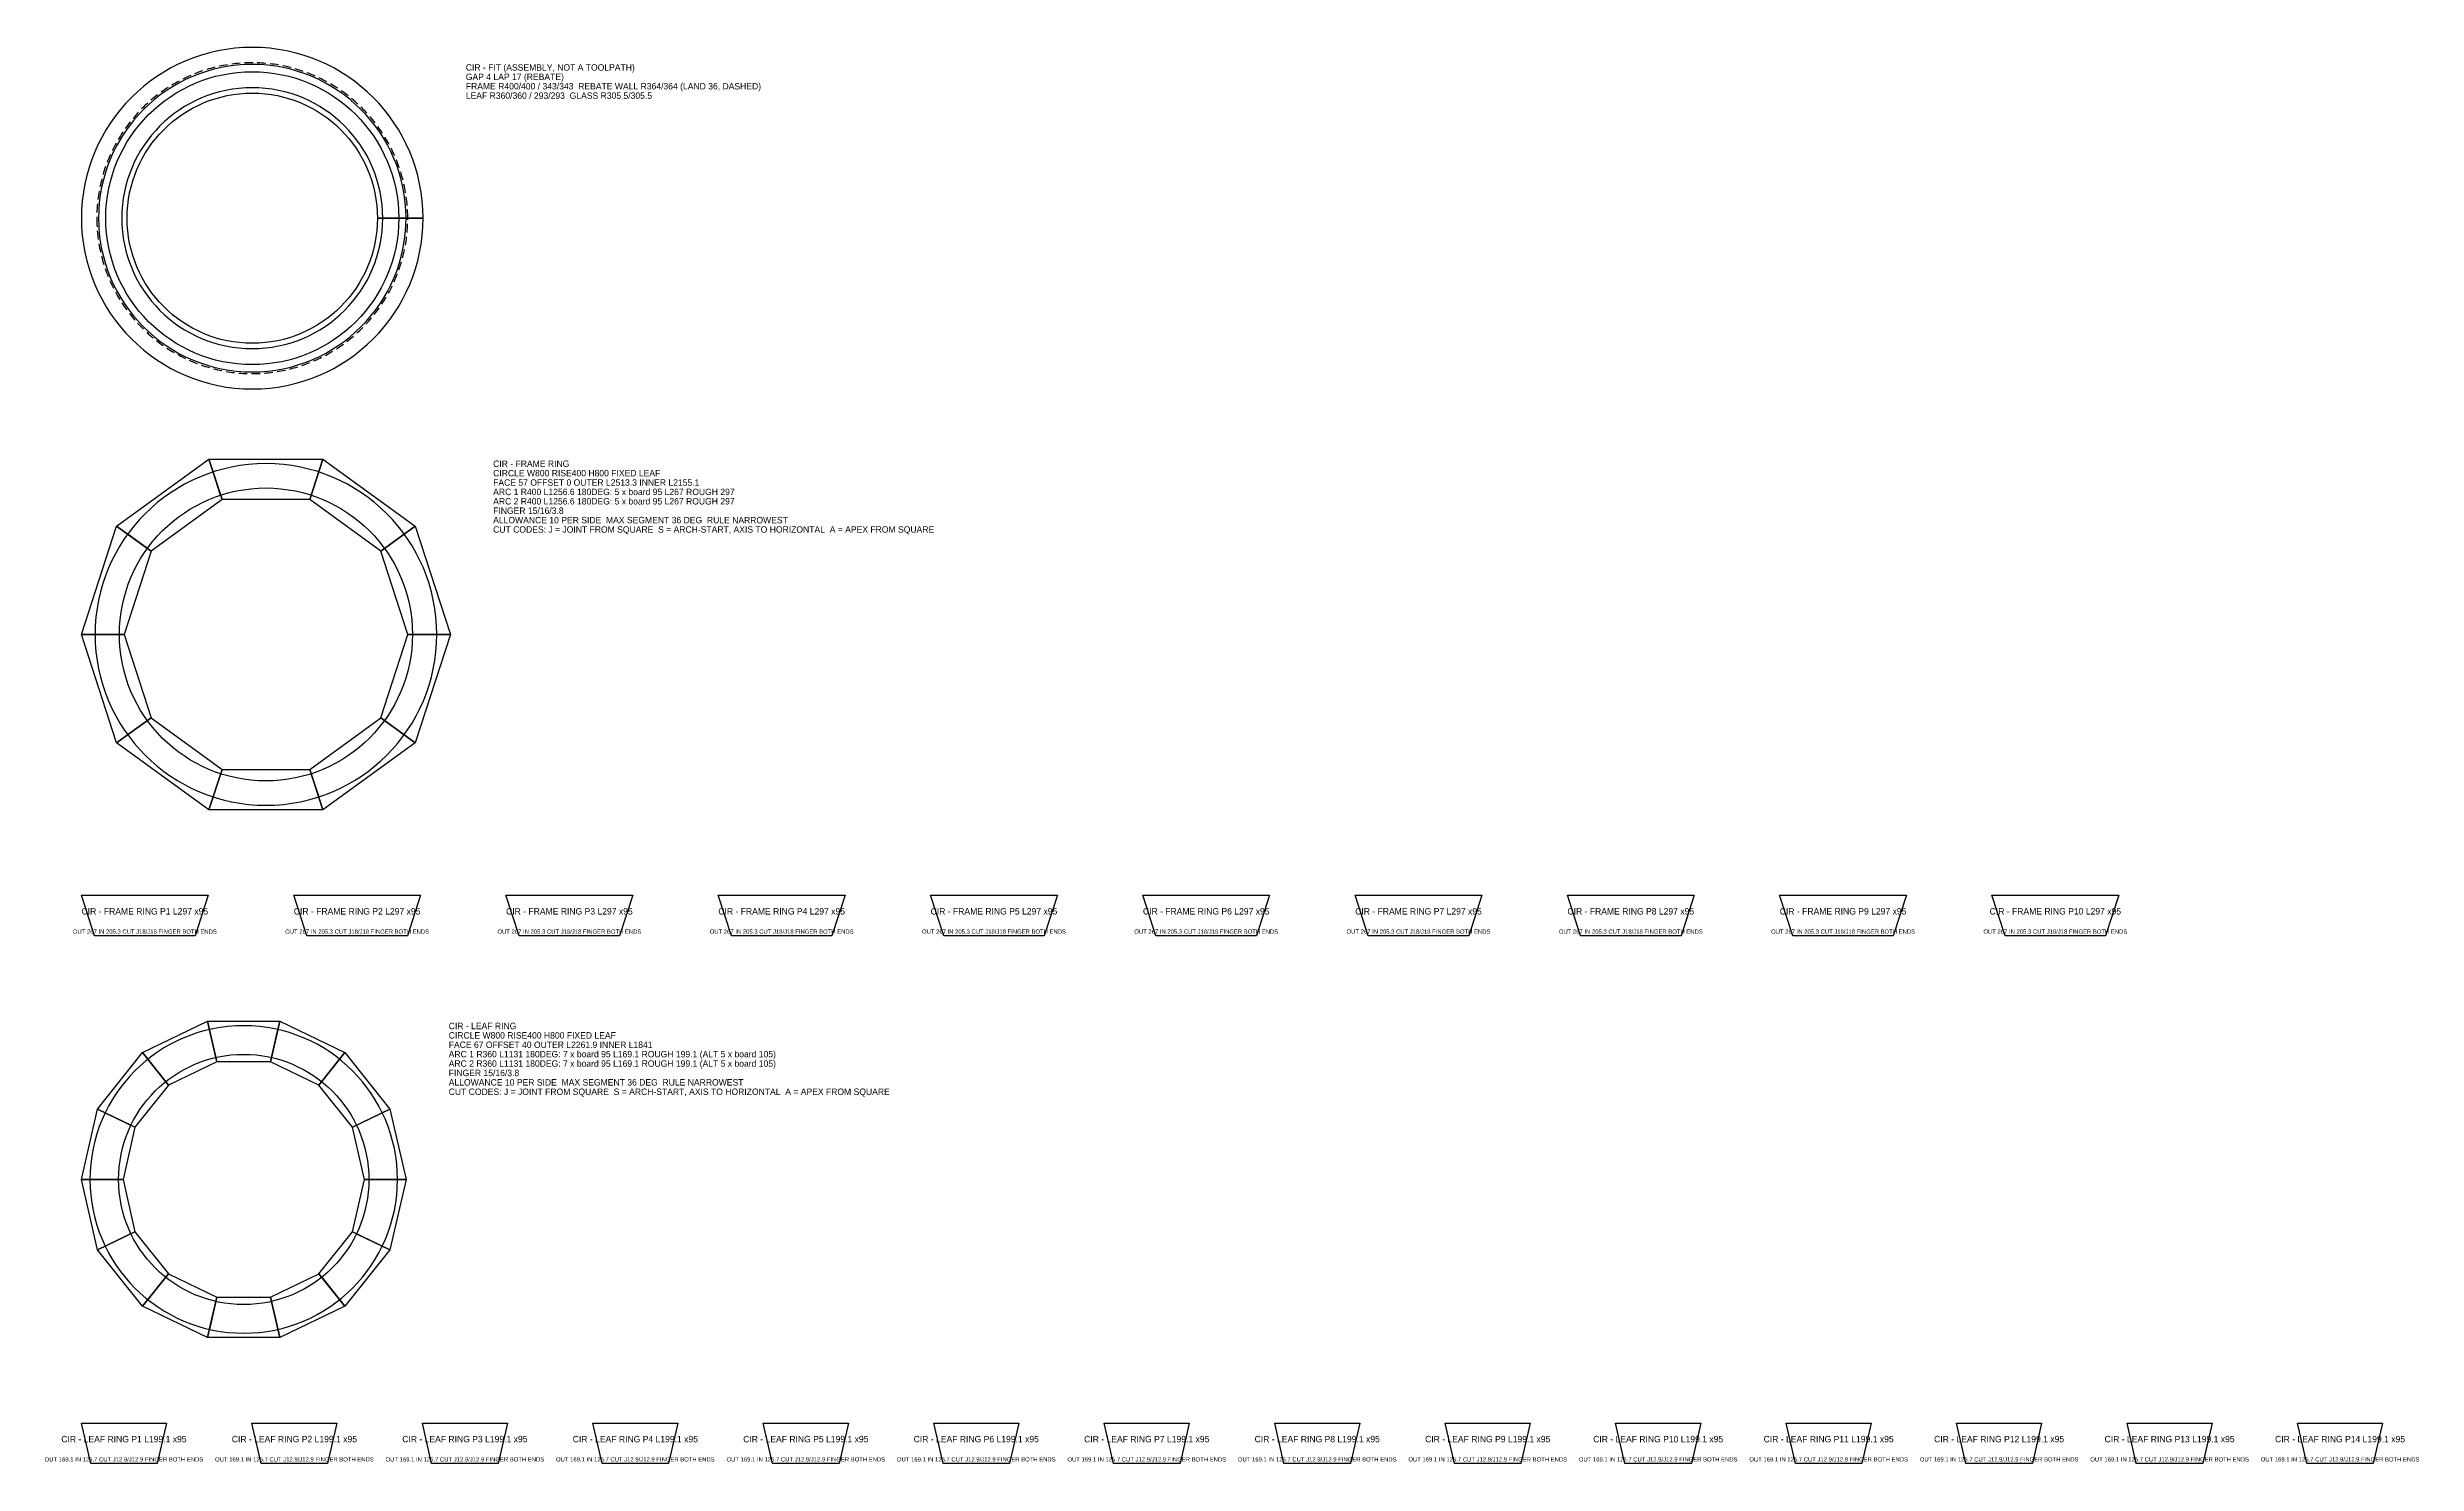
# Model space of a CAD drawing. Extents: x -80 to 5467, y 0 to 3317.
import ezdxf
from ezdxf.enums import TextEntityAlignment as Align

# ---------------------------------------------------------------- set-up
doc = ezdxf.new("R2010")
doc.units = 0
for name, color, linetype in [('ASSEMBLY', 8, 'CONTINUOUS'), ('CONTOUR', 7, 'CONTINUOUS'), ('FINGER', 1, 'CONTINUOUS'), ('FIT', 4, 'CONTINUOUS'), ('PIECES', 5, 'CONTINUOUS'), ('TEXT', 94, 'CONTINUOUS')]:
    doc.layers.add(name, color=color, linetype=linetype)

msp = doc.modelspace()

# ---------------------------------------------------------------- linework, layer by layer
at = {"layer": 'ASSEMBLY'}
for points in [[(329.36803, 2257.606419), (163.31538, 2136.962107), (82.503553, 2195.675336), (298.500659, 2352.606419)], [(534.620393, 2257.606419), (329.36803, 2257.606419), (298.500659, 2352.606419), (565.487764, 2352.606419)], [(700.673043, 2136.962107), (534.620393, 2257.606419), (565.487764, 2352.606419), (781.48487, 2195.675336)], [(163.31538, 2136.962107), (99.888911, 1941.755509), (0, 1941.755509), (82.503553, 2195.675336)], [(764.099512, 1941.755509), (700.673043, 2136.962107), (781.48487, 2195.675336), (863.988423, 1941.755509)], [(99.888911, 1941.755509), (163.31538, 1746.548911), (82.503553, 1687.835682), (0, 1941.755509)], [(700.673043, 1746.548911), (764.099512, 1941.755509), (863.988423, 1941.755509), (781.48487, 1687.835682)], [(163.31538, 1746.548911), (329.36803, 1625.904599), (298.500659, 1530.904599), (82.503553, 1687.835682)], [(534.620393, 1625.904599), (700.673043, 1746.548911), (781.48487, 1687.835682), (565.487764, 1530.904599)], [(329.36803, 1625.904599), (534.620393, 1625.904599), (565.487764, 1530.904599), (298.500659, 1530.904599)], [(317.108981, 940.904599), (203.820813, 886.347893), (143.066033, 962.531978), (295.425851, 1035.904599)], [(442.849361, 940.904599), (317.108981, 940.904599), (295.425851, 1035.904599), (464.532491, 1035.904599)], [(556.137528, 886.347893), (442.849361, 940.904599), (464.532491, 1035.904599), (616.892309, 962.531978)], [(203.820813, 886.347893), (125.422969, 788.040105), (37.629767, 830.319083), (143.066033, 962.531978)], [(634.535373, 788.040105), (556.137528, 886.347893), (616.892309, 962.531978), (722.328574, 830.319083)], [(125.422969, 788.040105), (97.443102, 665.4523), (0, 665.4523), (37.629767, 830.319083)], [(662.515239, 665.4523), (634.535373, 788.040105), (722.328574, 830.319083), (759.958341, 665.4523)], [(97.443102, 665.4523), (125.422969, 542.864494), (37.629767, 500.585516), (0, 665.4523)], [(634.535373, 542.864494), (662.515239, 665.4523), (759.958341, 665.4523), (722.328574, 500.585516)], [(125.422969, 542.864494), (203.820813, 444.556706), (143.066033, 368.372621), (37.629767, 500.585516)], [(556.137528, 444.556706), (634.535373, 542.864494), (722.328574, 500.585516), (616.892309, 368.372621)], [(203.820813, 444.556706), (317.108981, 390), (295.425851, 295), (143.066033, 368.372621)], [(442.849361, 390), (556.137528, 444.556706), (616.892309, 368.372621), (464.532491, 295)], [(317.108981, 390), (442.849361, 390), (464.532491, 295), (295.425851, 295)]]:
    msp.add_lwpolyline(points, close=True, dxfattribs=at)
at = {"layer": 'CONTOUR'}
for points in [[(831.994212, 1941.755509, 1), (31.994212, 1941.755509, 1), (831.994212, 1941.755509), (774.994212, 1941.755509, -1), (88.994212, 1941.755509, -1), (774.994212, 1941.755509)], [(739.979171, 665.4523, 1), (19.979171, 665.4523, 1), (739.979171, 665.4523), (672.979171, 665.4523, -1), (86.979171, 665.4523, -1), (672.979171, 665.4523)]]:
    msp.add_lwpolyline(points, format="xyb", close=True, dxfattribs=at)
at = {"layer": 'FINGER'}
for points in [[(326.001383, 2267.967894), (308.387414, 2322.178116)], [(537.987041, 2267.967894), (555.601009, 2322.178116)], [(154.501383, 2143.365851), (108.387414, 2176.86961)], [(709.487041, 2143.365851), (755.601009, 2176.86961)], [(88.994212, 1941.755509), (31.994212, 1941.755509)], [(774.994212, 1941.755509), (831.994212, 1941.755509)], [(774.994212, 1941.755509), (831.994212, 1941.755509)], [(154.501383, 1740.145168), (108.387414, 1706.641408)], [(709.487041, 1740.145168), (755.601009, 1706.641408)], [(326.001383, 1615.543124), (308.387414, 1561.332903)], [(537.987041, 1615.543124), (555.601009, 1561.332903)], [(314.780537, 951.106178), (299.871634, 1016.426348)], [(445.177804, 951.106178), (460.086707, 1016.426348)], [(197.296659, 894.528924), (155.522842, 946.911633)], [(562.661683, 894.528924), (604.435499, 946.911633)], [(115.995292, 792.580235), (55.630378, 821.650446)], [(643.963049, 792.580235), (704.327963, 821.650446)], [(86.979171, 665.4523), (19.979171, 665.4523)], [(672.979171, 665.4523), (739.979171, 665.4523)], [(672.979171, 665.4523), (739.979171, 665.4523)], [(115.995292, 538.324364), (55.630378, 509.254153)], [(643.963049, 538.324364), (704.327963, 509.254153)], [(197.296659, 436.375675), (155.522842, 383.992966)], [(562.661683, 436.375675), (604.435499, 383.992966)], [(314.780537, 379.798421), (299.871634, 314.478251)], [(445.177804, 379.798421), (460.086707, 314.478251)]]:
    msp.add_lwpolyline(points, dxfattribs=at)
at = {"layer": 'FIT'}
for points in [[(800, 2916.602116, 1), (0, 2916.602116, 1), (800, 2916.602116), (743, 2916.602116, -1), (57, 2916.602116, -1), (743, 2916.602116)], [(760, 2916.602116, 1), (40, 2916.602116, 1), (760, 2916.602116), (693, 2916.602116, -1), (107, 2916.602116, -1), (693, 2916.602116)], [(705.5, 2916.602116, 1), (94.5, 2916.602116, 1), (705.5, 2916.602116)]]:
    msp.add_lwpolyline(points, format="xyb", close=True, dxfattribs=at)
for points in [[(342.01791, 3275.954419, 0.013737), (322.370712, 3272.227894)], [(371.798154, 3279.507966, 0.013737), (351.910863, 3277.411533)], [(401.769856, 3280.597814, 0.013737), (381.777483, 3280.145704)], [(431.729542, 3279.216562, 0.013737), (411.767812, 3280.411845)], [(461.473823, 3275.373588, 0.013737), (441.678252, 3278.20815)], [(490.800769, 3269.094982, 0.013737), (471.305745, 3273.549578)], [(202.942811, 3222.648623, 0.013737), (186.432907, 3211.364897)], [(228.80677, 3237.832373, 0.013737), (211.423983, 3227.946115)], [(255.832928, 3250.835351, 0.013737), (237.695266, 3242.413677)], [(283.83781, 3261.569282, 0.013737), (265.068406, 3254.669365)], [(312.631295, 3269.961295, 0.013737), (293.357571, 3264.629978)], [(519.511286, 3260.423367, 0.013737), (500.449157, 3266.467757)], [(547.410462, 3249.417614, 0.013737), (528.910639, 3257.010764)], [(574.308897, 3236.152439, 0.013737), (556.49697, 3245.242799)], [(600.023981, 3220.717895, 0.013737), (583.020873, 3231.243754)], [(134.033442, 3165.113264, 0.013737), (120.787223, 3150.13204)], [(155.394749, 3186.165228, 0.013737), (140.960174, 3172.325343)], [(178.416636, 3205.38718, 0.013737), (162.891699, 3192.782589)], [(624.381139, 3203.218767, 0.013737), (608.302281, 3215.108665)], [(647.215016, 3183.773851, 0.013737), (632.169563, 3196.947071)], [(668.370596, 3162.515156, 0.013737), (654.46069, 3176.882268)], [(96.860381, 3118.102417, 0.013737), (86.251973, 3101.150689)], [(114.477733, 3142.374203, 0.013737), (102.509796, 3126.353346)], [(687.704258, 3139.587004, 0.013737), (675.02433, 3155.050471)], [(705.084749, 3115.145048, 0.013737), (693.720882, 3131.599892)], [(720.394077, 3089.355222, 0.013737), (710.423417, 3106.689734)], [(67.905182, 3065.629066, 0.013737), (60.222171, 3047.166381)], [(81.300987, 3092.462684, 0.013737), (72.124128, 3074.695167)], [(733.528309, 3062.392607, 0.013737), (725.018545, 3080.489106)], [(744.398279, 3034.440247, 0.013737), (737.407183, 3053.17588)], [(47.952796, 3009.115717, 0.013737), (43.403463, 2989.642584)], [(56.763906, 3037.783731, 0.013737), (50.626903, 3018.751218)], [(752.930194, 3005.687906, 0.013737), (747.505226, 3024.93548)], [(759.066132, 2976.330779, 0.013737), (755.244121, 2995.959625)], [(37.544118, 2950.094403, 0.013737), (36.25179, 2930.13872)], [(41.53167, 2979.819646, 0.013737), (38.600891, 2960.038091)], [(762.764436, 2946.568165, 0.013737), (760.57133, 2966.445027)], [(36.017211, 2920.141786, 0.002431), (36, 2916.602116)], [(36, 2916.602116, 0.013737), (36.549312, 2896.612178)], [(37.235564, 2886.636068, 0.013737), (39.42867, 2866.759205)], [(762.455882, 2883.10983, 0.013737), (763.74821, 2903.065512)], [(764, 2916.602116, 0.013737), (763.450688, 2936.592055)], [(763.982789, 2913.062446, 0.002431), (764, 2916.602116)], [(40.933868, 2856.873454, 0.013737), (44.755879, 2837.244607)], [(752.047204, 2824.088515, 0.013737), (756.596537, 2843.561649)], [(758.46833, 2853.384587, 0.013737), (761.399109, 2873.166141)], [(47.069806, 2827.516326, 0.013737), (52.494774, 2808.268752)], [(55.601721, 2798.763985, 0.013737), (62.592817, 2780.028352)], [(732.094818, 2767.575167, 0.013737), (739.777829, 2786.037852)], [(743.236094, 2795.420501, 0.013737), (749.373097, 2814.453015)], [(66.471691, 2770.811626, 0.013737), (74.981455, 2752.715126)], [(79.605923, 2743.849011, 0.013737), (89.576583, 2726.514499)], [(94.915251, 2718.059184, 0.013737), (106.279118, 2701.60434)], [(703.139619, 2715.101815, 0.013737), (713.748027, 2732.053543)], [(718.699013, 2740.741549, 0.013737), (727.875872, 2758.509065)], [(112.295742, 2693.617229, 0.013737), (124.97567, 2678.153762)], [(131.629404, 2670.689076, 0.013737), (145.53931, 2656.321965)], [(665.966558, 2668.090969, 0.013737), (679.212777, 2683.072193)], [(685.522267, 2690.83003, 0.013737), (697.490204, 2706.850887)], [(152.784984, 2649.430381, 0.013737), (167.830437, 2636.257161)], [(175.618861, 2629.985466, 0.013737), (191.697719, 2618.095567)], [(199.976019, 2612.486337, 0.013737), (216.979127, 2601.960479)], [(597.057189, 2610.55561, 0.013737), (613.567093, 2621.839336)], [(621.583364, 2627.817053, 0.013737), (637.108301, 2640.421644)], [(644.605251, 2647.039004, 0.013737), (659.039826, 2660.878889)], [(225.691103, 2597.051794, 0.013737), (243.50303, 2587.961434)], [(252.589538, 2583.786618, 0.013737), (271.089361, 2576.193469)], [(280.488714, 2572.780865, 0.013737), (299.550843, 2566.736475)], [(309.199231, 2564.109251, 0.013737), (328.694255, 2559.654654)], [(338.526177, 2557.830644, 0.013737), (358.321748, 2554.996083)], [(368.270458, 2553.987671, 0.013737), (388.232188, 2552.792388)], [(398.230144, 2552.606419, 0.013737), (418.222517, 2553.058529)], [(428.201846, 2553.696266, 0.013737), (448.089137, 2555.7927)], [(457.98209, 2557.249814, 0.013737), (477.629288, 2560.976339)], [(487.368705, 2563.242937, 0.013737), (506.642429, 2568.574255)], [(516.16219, 2571.63495, 0.013737), (534.931594, 2578.534867)], [(544.167072, 2582.368881, 0.013737), (562.304734, 2590.790555)], [(571.19323, 2595.371859, 0.013737), (588.576017, 2605.258117)]]:
    msp.add_lwpolyline(points, format="xyb", dxfattribs=at)
at = {"layer": 'PIECES'}
for points in [[(266.119735, 1235.904599), (30.867371, 1235.904599), (0, 1330.904599), (296.987106, 1330.904599)], [(763.10684, 1235.904599), (527.854477, 1235.904599), (496.987106, 1330.904599), (793.974211, 1330.904599)], [(1260.093946, 1235.904599), (1024.841583, 1235.904599), (993.974211, 1330.904599), (1290.961317, 1330.904599)], [(1757.081052, 1235.904599), (1521.828688, 1235.904599), (1490.961317, 1330.904599), (1787.948423, 1330.904599)], [(2254.068157, 1235.904599), (2018.815794, 1235.904599), (1987.948423, 1330.904599), (2284.935529, 1330.904599)], [(2751.055263, 1235.904599), (2515.8029, 1235.904599), (2484.935529, 1330.904599), (2781.922634, 1330.904599)], [(3248.042369, 1235.904599), (3012.790005, 1235.904599), (2981.922634, 1330.904599), (3278.90974, 1330.904599)], [(3745.029475, 1235.904599), (3509.777111, 1235.904599), (3478.90974, 1330.904599), (3775.896846, 1330.904599)], [(4242.01658, 1235.904599), (4006.764217, 1235.904599), (3975.896846, 1330.904599), (4272.883952, 1330.904599)], [(4739.003686, 1235.904599), (4503.751323, 1235.904599), (4472.883952, 1330.904599), (4769.871057, 1330.904599)], [(177.42351, 0), (21.68313, 0), (0, 95), (199.10664, 95)], [(576.53015, 0), (420.78977, 0), (399.10664, 95), (598.21328, 95)], [(975.63679, 0), (819.89641, 0), (798.21328, 95), (997.31992, 95)], [(1374.74343, 0), (1219.00305, 0), (1197.31992, 95), (1396.42656, 95)], [(1773.850069, 0), (1618.10969, 0), (1596.42656, 95), (1795.5332, 95)], [(2172.956709, 0), (2017.21633, 0), (1995.5332, 95), (2194.639839, 95)], [(2572.063349, 0), (2416.322969, 0), (2394.639839, 95), (2593.746479, 95)], [(2971.169989, 0), (2815.429609, 0), (2793.746479, 95), (2992.853119, 95)], [(3370.276629, 0), (3214.536249, 0), (3192.853119, 95), (3391.959759, 95)], [(3769.383269, 0), (3613.642889, 0), (3591.959759, 95), (3791.066399, 95)], [(4168.489909, 0), (4012.749529, 0), (3991.066399, 95), (4190.173039, 95)], [(4567.596549, 0), (4411.856169, 0), (4390.173039, 95), (4589.279679, 95)], [(4966.703189, 0), (4810.962809, 0), (4789.279679, 95), (4988.386319, 95)], [(5365.809829, 0), (5210.069449, 0), (5188.386319, 95), (5387.492959, 95)]]:
    msp.add_lwpolyline(points, close=True, dxfattribs=at)

# ---------------------------------------------------------------- texts
at = {"layer": 'TEXT'}
for s, p in [('CIR - FIT (ASSEMBLY, NOT A TOOLPATH)', (900, 3262.097814)), ('GAP 4 LAP 17 (REBATE)', (900, 3240.097814)), ('FRAME R400/400 / 343/343  REBATE WALL R364/364 (LAND 36, DASHED)', (900, 3218.097814)), ('LEAF R360/360 / 293/293  GLASS R305.5/305.5', (900, 3196.097814)), ('CIR - FRAME RING', (963.988423, 2334.106419)), ('ARC 1 R400 L1256.6 180DEG: 5 x board 95 L267 ROUGH 297', (963.988423, 2268.106419)), ('CIRCLE W800 RISE400 H800 FIXED LEAF', (963.988423, 2312.106419)), ('FACE 57 OFFSET 0 OUTER L2513.3 INNER L2155.1', (963.988423, 2290.106419)), ('ARC 2 R400 L1256.6 180DEG: 5 x board 95 L267 ROUGH 297', (963.988423, 2246.106419)), ('FINGER 15/16/3.8', (963.988423, 2224.106419)), ('ALLOWANCE 10 PER SIDE  MAX SEGMENT 36 DEG  RULE NARROWEST', (963.988423, 2202.106419)), ('CUT CODES: J = JOINT FROM SQUARE  S = ARCH-START, AXIS TO HORIZONTAL  A = APEX FROM SQUARE', (963.988423, 2180.106419)), ('CIR - LEAF RING', (859.958341, 1017.404599)), ('CIRCLE W800 RISE400 H800 FIXED LEAF', (859.958341, 995.404599)), ('ARC 1 R360 L1131 180DEG: 7 x board 95 L169.1 ROUGH 199.1 (ALT 5 x board 105)', (859.958341, 951.404599)), ('ARC 2 R360 L1131 180DEG: 7 x board 95 L169.1 ROUGH 199.1 (ALT 5 x board 105)', (859.958341, 929.404599)), ('FACE 67 OFFSET 40 OUTER L2261.9 INNER L1841', (859.958341, 973.404599)), ('ALLOWANCE 10 PER SIDE  MAX SEGMENT 36 DEG  RULE NARROWEST', (859.958341, 885.404599)), ('FINGER 15/16/3.8', (859.958341, 907.404599)), ('CUT CODES: J = JOINT FROM SQUARE  S = ARCH-START, AXIS TO HORIZONTAL  A = APEX FROM SQUARE', (859.958341, 863.404599))]:
    msp.add_text(s, height=15, dxfattribs=at).set_placement(p)
for s, height, p in [('CIR - FRAME RING P1 L297 x95', 15, (148.493553, 1293.404599)), ('CIR - FRAME RING P2 L297 x95', 15, (645.480659, 1293.404599)), ('CIR - FRAME RING P3 L297 x95', 15, (1142.467764, 1293.404599)), ('CIR - FRAME RING P4 L297 x95', 15, (1639.45487, 1293.404599)), ('CIR - FRAME RING P5 L297 x95', 15, (2136.441976, 1293.404599)), ('CIR - FRAME RING P6 L297 x95', 15, (2633.429081, 1293.404599)), ('CIR - FRAME RING P7 L297 x95', 15, (3130.416187, 1293.404599)), ('CIR - FRAME RING P8 L297 x95', 15, (3627.403293, 1293.404599)), ('CIR - FRAME RING P9 L297 x95', 15, (4124.390399, 1293.404599)), ('CIR - FRAME RING P10 L297 x95', 15, (4621.377504, 1293.404599)), ('OUT 267 IN 205.3 CUT J18/J18 FINGER BOTH ENDS', 10, (148.493553, 1245.904599)), ('OUT 267 IN 205.3 CUT J18/J18 FINGER BOTH ENDS', 10, (645.480659, 1245.904599)), ('OUT 267 IN 205.3 CUT J18/J18 FINGER BOTH ENDS', 10, (1142.467764, 1245.904599)), ('OUT 267 IN 205.3 CUT J18/J18 FINGER BOTH ENDS', 10, (1639.45487, 1245.904599)), ('OUT 267 IN 205.3 CUT J18/J18 FINGER BOTH ENDS', 10, (2136.441976, 1245.904599)), ('OUT 267 IN 205.3 CUT J18/J18 FINGER BOTH ENDS', 10, (2633.429081, 1245.904599)), ('OUT 267 IN 205.3 CUT J18/J18 FINGER BOTH ENDS', 10, (3130.416187, 1245.904599)), ('OUT 267 IN 205.3 CUT J18/J18 FINGER BOTH ENDS', 10, (3627.403293, 1245.904599)), ('OUT 267 IN 205.3 CUT J18/J18 FINGER BOTH ENDS', 10, (4124.390399, 1245.904599)), ('OUT 267 IN 205.3 CUT J18/J18 FINGER BOTH ENDS', 10, (4621.377504, 1245.904599)), ('CIR - LEAF RING P1 L199.1 x95', 15, (99.55332, 57.5)), ('CIR - LEAF RING P2 L199.1 x95', 15, (498.65996, 57.5)), ('CIR - LEAF RING P3 L199.1 x95', 15, (897.7666, 57.5)), ('CIR - LEAF RING P4 L199.1 x95', 15, (1296.87324, 57.5)), ('CIR - LEAF RING P5 L199.1 x95', 15, (1695.97988, 57.5)), ('CIR - LEAF RING P6 L199.1 x95', 15, (2095.086519, 57.5)), ('CIR - LEAF RING P7 L199.1 x95', 15, (2494.193159, 57.5)), ('CIR - LEAF RING P8 L199.1 x95', 15, (2893.299799, 57.5)), ('CIR - LEAF RING P9 L199.1 x95', 15, (3292.406439, 57.5)), ('CIR - LEAF RING P10 L199.1 x95', 15, (3691.513079, 57.5)), ('CIR - LEAF RING P11 L199.1 x95', 15, (4090.619719, 57.5)), ('CIR - LEAF RING P12 L199.1 x95', 15, (4489.726359, 57.5)), ('CIR - LEAF RING P13 L199.1 x95', 15, (4888.832999, 57.5)), ('CIR - LEAF RING P14 L199.1 x95', 15, (5287.939639, 57.5)), ('OUT 169.1 IN 125.7 CUT J12.9/J12.9 FINGER BOTH ENDS', 10, (99.55332, 10)), ('OUT 169.1 IN 125.7 CUT J12.9/J12.9 FINGER BOTH ENDS', 10, (498.65996, 10)), ('OUT 169.1 IN 125.7 CUT J12.9/J12.9 FINGER BOTH ENDS', 10, (897.7666, 10)), ('OUT 169.1 IN 125.7 CUT J12.9/J12.9 FINGER BOTH ENDS', 10, (1296.87324, 10)), ('OUT 169.1 IN 125.7 CUT J12.9/J12.9 FINGER BOTH ENDS', 10, (1695.97988, 10)), ('OUT 169.1 IN 125.7 CUT J12.9/J12.9 FINGER BOTH ENDS', 10, (2095.086519, 10)), ('OUT 169.1 IN 125.7 CUT J12.9/J12.9 FINGER BOTH ENDS', 10, (2494.193159, 10)), ('OUT 169.1 IN 125.7 CUT J12.9/J12.9 FINGER BOTH ENDS', 10, (2893.299799, 10)), ('OUT 169.1 IN 125.7 CUT J12.9/J12.9 FINGER BOTH ENDS', 10, (3292.406439, 10)), ('OUT 169.1 IN 125.7 CUT J12.9/J12.9 FINGER BOTH ENDS', 10, (3691.513079, 10)), ('OUT 169.1 IN 125.7 CUT J12.9/J12.9 FINGER BOTH ENDS', 10, (4090.619719, 10)), ('OUT 169.1 IN 125.7 CUT J12.9/J12.9 FINGER BOTH ENDS', 10, (4489.726359, 10)), ('OUT 169.1 IN 125.7 CUT J12.9/J12.9 FINGER BOTH ENDS', 10, (4888.832999, 10)), ('OUT 169.1 IN 125.7 CUT J12.9/J12.9 FINGER BOTH ENDS', 10, (5287.939639, 10))]:
    msp.add_text(s, height=height, dxfattribs=at).set_placement(p, align=Align.MIDDLE_CENTER)

doc.saveas('drawing.dxf')
